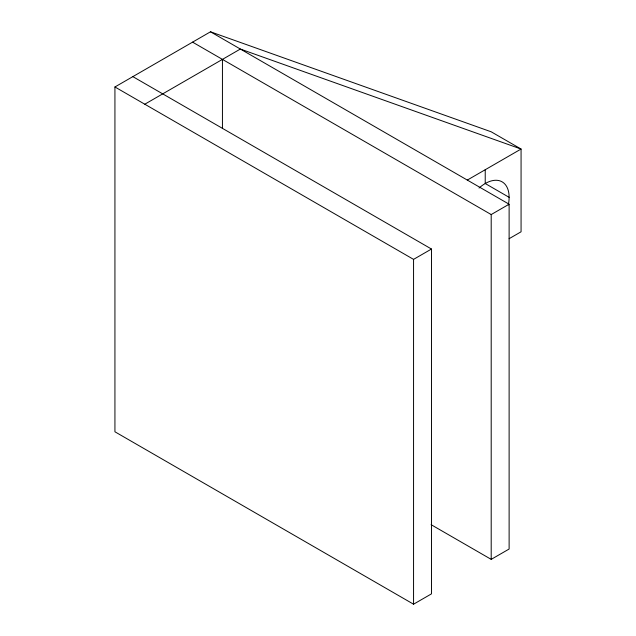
<?xml version="1.0" encoding="UTF-8"?>
<svg xmlns="http://www.w3.org/2000/svg" width="636" height="636" viewBox="0 0 636 636"><rect width="100%" height="100%" fill="white"/><g stroke="black" fill="none" stroke-linecap="round" stroke-linejoin="round"><path stroke-width="0.95" d="M132.852 76.63L431.478 249.034L431.478 593.857L413.559 604.2L114.933 431.788L114.933 86.973L210.492 31.8L491.199 131.803L521.067 149.039L521.067 231.798L509.118 238.691M144.801 104.209L240.36 49.044L521.067 149.039L467.309 180.075M114.933 86.973L413.559 259.377L431.478 249.034M192.581 42.143L491.199 214.555L509.118 204.212L509.118 549.027L491.199 559.37L431.097 524.668M509.118 197.319L485.228 183.526L485.228 169.733M210.492 31.8L509.118 204.212M491.199 214.555L491.199 559.37M413.559 259.377L413.559 604.2M222.441 59.387L222.441 128.353M479.043 188.033A33.788 19.509 -60 0 1 508.307 204.927"/></g></svg>
